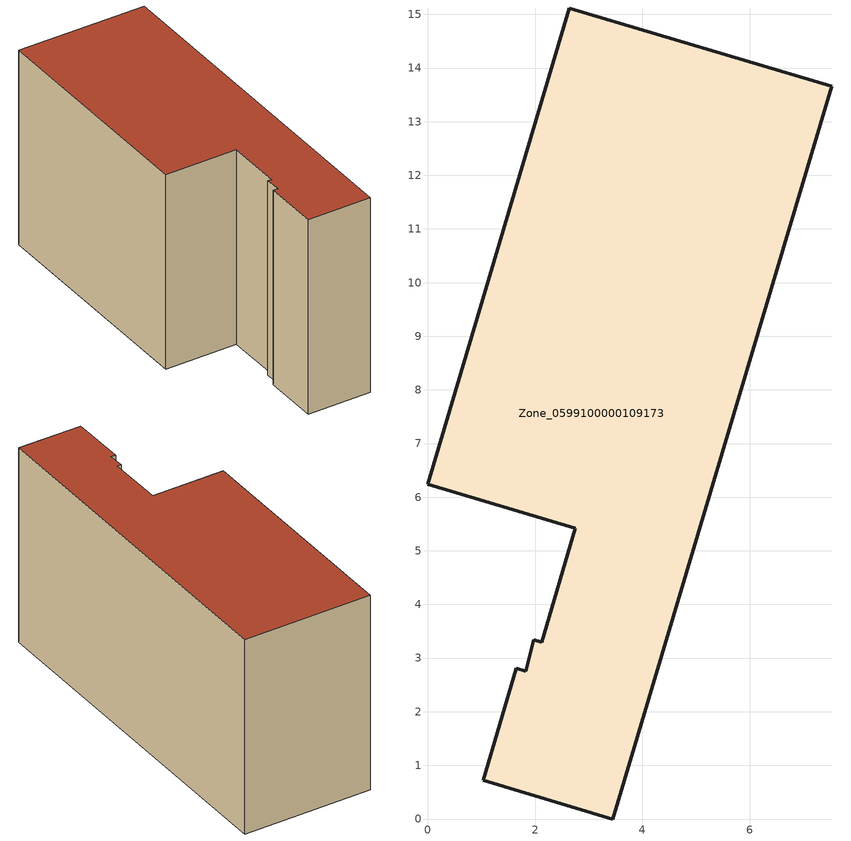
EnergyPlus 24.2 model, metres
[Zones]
Zone_0599100000109173
 floor ground (C_G): 7.53,13.66 3.45,0 1.03,0.72 1.65,2.81 1.83,2.75 1.98,3.34 2.12,3.3 2.75,5.42 0,6.24 2.64,15.12 z0
 wall outside (C_F): 3.45,0 7.53,13.66 2.64,15.12 0,6.24 2.75,5.42 2.12,3.3 1.98,3.34 1.83,2.75 1.65,2.81 1.03,0.72 3.45,0 z0:7.94
 roof outside (C_R): 2.75,5.42 2.12,3.3 1.98,3.34 1.83,2.75 1.65,2.81 1.03,0.72 3.45,0 7.53,13.66 2.64,15.12 0,6.24 z7.94
[BUILDING]
Pand.0599100000109173: North Axis=0; Terrain=City; Loads Convergence Tolerance Value=0.04; Temperature Convergence Tolerance Value=0.4; Solar Distribution=FullExterior; Maximum Number of Warmup Days=25; Minimum Number of Warmup Days=1
[Site:Location]
Rotterdam.The.Hague.AP_ZH_NLD Design_Conditions: Latitude=51.96; Longitude=4.45; Time Zone=1; Elevation=-4.5
[SITE:GROUNDTEMPERATURE:BUILDINGSURFACE]
18, 18, 18, 18, 18, 18, 18, 18, 18, 18, 18, 18
[MATERIAL] Thermal Absorptance=0.9; Solar Absorptance=0.7; Visible Absorptance=0.7
Name | Roughness | Thickness | Conductivity | Density | Specific Heat
G.TI.1975-1991 | MediumSmooth | 0.15 | 0.288461 | 540 | 1210
F.TI.1975-1991 | Rough | 0.3 | 0.230769 | 1920 | 840
R.TI.1975-1991 | MediumRough | 0.2 | 0.153846 | 1500 | 1000
[CONSTRUCTION]
C_G: G.TI.1975-1991
C_F: F.TI.1975-1991
C_R: R.TI.1975-1991
[ZONE]
Zone_0599100000109173: Type=1; Multiplier=1; Ceiling Height=Autocalculate; Volume=Autocalculate; Floor Area=autocalculate; Part of Total Floor Area=Yes
[ZONEINFILTRATION:DESIGNFLOWRATE]
Infil_Zone_0599100000109173: Zone or ZoneList or Space or SpaceList=Zone_0599100000109173; Schedule=AlwaysOn; Design Flow Rate Calculation Method=Flow/Area; Flow Rate per Floor Area=0.003; Constant Term Coefficient=1; Temperature Term Coefficient=0; Velocity Term Coefficient=0; Velocity Squared Term Coefficient=0
[HVACTEMPLATE:ZONE:IDEALLOADSAIRSYSTEM]
Zone_0599100000109173: Maximum Heating Supply Air Temperature=50; Minimum Cooling Supply Air Temperature=13; Maximum Heating Supply Air Humidity Ratio=0.0156; Minimum Cooling Supply Air Humidity Ratio=0.0077; Heating Limit=NoLimit; Cooling Limit=NoLimit; Dehumidification Control Type=ConstantSensibleHeatRatio; Cooling Sensible Heat Ratio=0.7; Dehumidification Setpoint=60; Humidification Control Type=None; Humidification Setpoint=30; Outdoor Air Method=None; Outdoor Air Flow Rate per Person=0.00944; Outdoor Air Flow Rate per Zone Floor Area=0; Outdoor Air Flow Rate per Zone=0; Demand Controlled Ventilation Type=None; Outdoor Air Economizer Type=NoEconomizer; Heat Recovery Type=None; Sensible Heat Recovery Effectiveness=0.7; Latent Heat Recovery Effectiveness=0.65
[ZONECONTROL:THERMOSTAT]
ThermostatControl_Zone_0599100000109173: Zone or ZoneList=Zone_0599100000109173; Control Type Schedule=DualSetpointControlType; Control 1=Thermostat_Zone_0599100000109173; Temperature Difference Between Cutout And Setpoint=0
[THERMOSTATSETPOINT:DUALSETPOINT]
Thermostat_Zone_0599100000109173: Heating Setpoint Temperature Schedule=HeatingSetpoint_Zone_0599100000109173; Cooling Setpoint Temperature Schedule=CoolingSetpoint_Zone_0599100000109173
[SCHEDULE:COMPACT]
HeatingSetpoint_Zone_0599100000109173: Through: 12/31, For: AllDays, Until: 24:00, 21
CoolingSetpoint_Zone_0599100000109173: Through: 12/31, For: AllDays, Until: 24:00, 24
DualSetpointControlType: Through: 12/31, For: AllDays, Until: 24:00, 4
AlwaysOn: Through: 12/31, For: AllDays, Until: 24:00, 1
